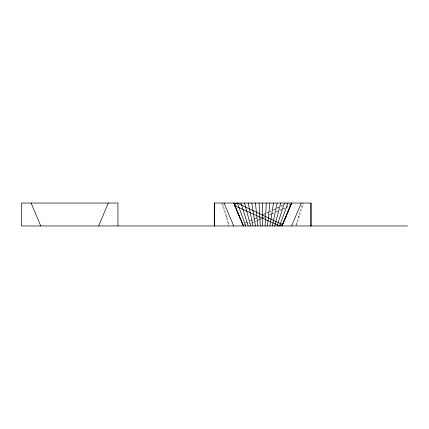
<?xml version="1.0" encoding="UTF-8"?>
<svg xmlns="http://www.w3.org/2000/svg" width="429" height="429" viewBox="0 0 429 429"><rect width="100%" height="100%" fill="white"/><g stroke="black" fill="none" stroke-linecap="round" stroke-linejoin="round"><path stroke-width="0.32" stroke-dasharray="2.15 1.61" d="M295.849 225.043L302.724 203.271M296.278 225.96L303.512 203.04M289.318 205.437L290.004 203.813M222.71 206.311L223.305 205.979M225.96 216.602L226.539 216.232M225.981 216.666L226.571 216.334M228.314 224.056L228.904 223.724M245.661 222.86L249.292 221.133M249.893 220.844L254.735 218.538M255.341 218.254L256.547 217.675M263.202 214.505L269.251 211.626M269.857 211.336L271.069 210.762M273.488 209.609L276.512 208.172M277.118 207.883L280.142 206.44M280.743 206.156L282.561 205.287M245.661 223.193L248.08 222.04M250.498 220.887L254.735 218.87M255.341 218.586L258.365 217.144M263.808 214.554L269.251 211.958M269.857 211.674L271.069 211.095M273.488 209.942L280.142 206.773M280.743 206.488L282.561 205.625M284.979 204.472L286.792 203.609M249.721 223.681L251.539 222.866M256.987 220.415L258.805 219.594M259.411 219.326L261.229 218.506M261.835 218.232L264.259 217.144M269.707 214.693L270.919 214.151M271.525 213.878L273.949 212.789M276.373 211.701L277.584 211.154M280.008 210.065L281.821 209.25M282.427 208.977L285.457 207.615M286.063 207.341L289.092 205.979M252.145 222.924L253.963 222.109M254.569 221.836L256.381 221.021M256.987 220.747L258.805 219.932M259.411 219.659L261.229 218.838M263.653 217.75L264.865 217.208M269.707 215.026L270.919 214.484M271.525 214.21L273.949 213.122M276.373 212.033L277.584 211.486M280.008 210.398L281.215 209.856M283.639 208.762L285.457 207.947M286.063 207.674L289.092 206.311M301.866 205.979L302.461 206.311M299.222 216.565L298.627 216.232L299.19 216.666M296.262 223.724L296.857 224.056M244.031 224.496L244.401 225.375L243.844 223.724L243.844 224.056M222.619 203.813L229.322 225.043M221.659 203.04L228.893 225.96"/><path stroke-width="0.64" d="M265.074 225.96L266.28 203.04M267.487 225.96L269.9 203.04M269.9 225.96L273.52 203.04M272.313 225.96L277.139 203.04M274.726 225.96L280.754 203.04M277.139 225.96L284.373 203.04M279.547 225.96L287.993 203.04M98.638 225.96L108.285 203.04M281.805 225.96L291.452 203.04M282.218 225.354L291.607 203.04M282.121 225.96L291.768 203.04M291.607 225.96L301.26 203.04M407.55 225.96L21.45 225.96L21.45 203.04L117.937 203.04L117.937 225.96M233.875 203.04L243.522 225.96M233.719 203.04L243.366 225.96M234.32 204.853L235.591 207.867M236.1 209.073L236.862 210.88M237.371 212.087L238.133 213.899M238.637 215.101L239.398 216.913M239.908 218.12L240.669 219.927M241.688 222.34L242.449 224.147M224.072 203.04L233.719 225.96M31.097 203.04L40.75 225.96M237.339 203.04L245.779 225.96M240.953 203.04L248.193 225.96M244.573 203.04L250.606 225.96M248.193 203.04L253.013 225.96M251.807 203.04L255.427 225.96M255.427 203.04L257.84 225.96M259.046 203.04L260.253 225.96M311.063 225.96L311.063 203.04L214.264 203.04L214.264 225.96M310.907 203.04L310.907 225.96M262.666 203.04L262.666 225.96M214.58 203.04L214.58 225.96M214.42 203.04L214.42 225.96M281.327 224.056L280.77 225.375L278.48 225.375L236.079 206.311L234.936 203.609L238.374 203.609L281.327 224.056"/></g></svg>
